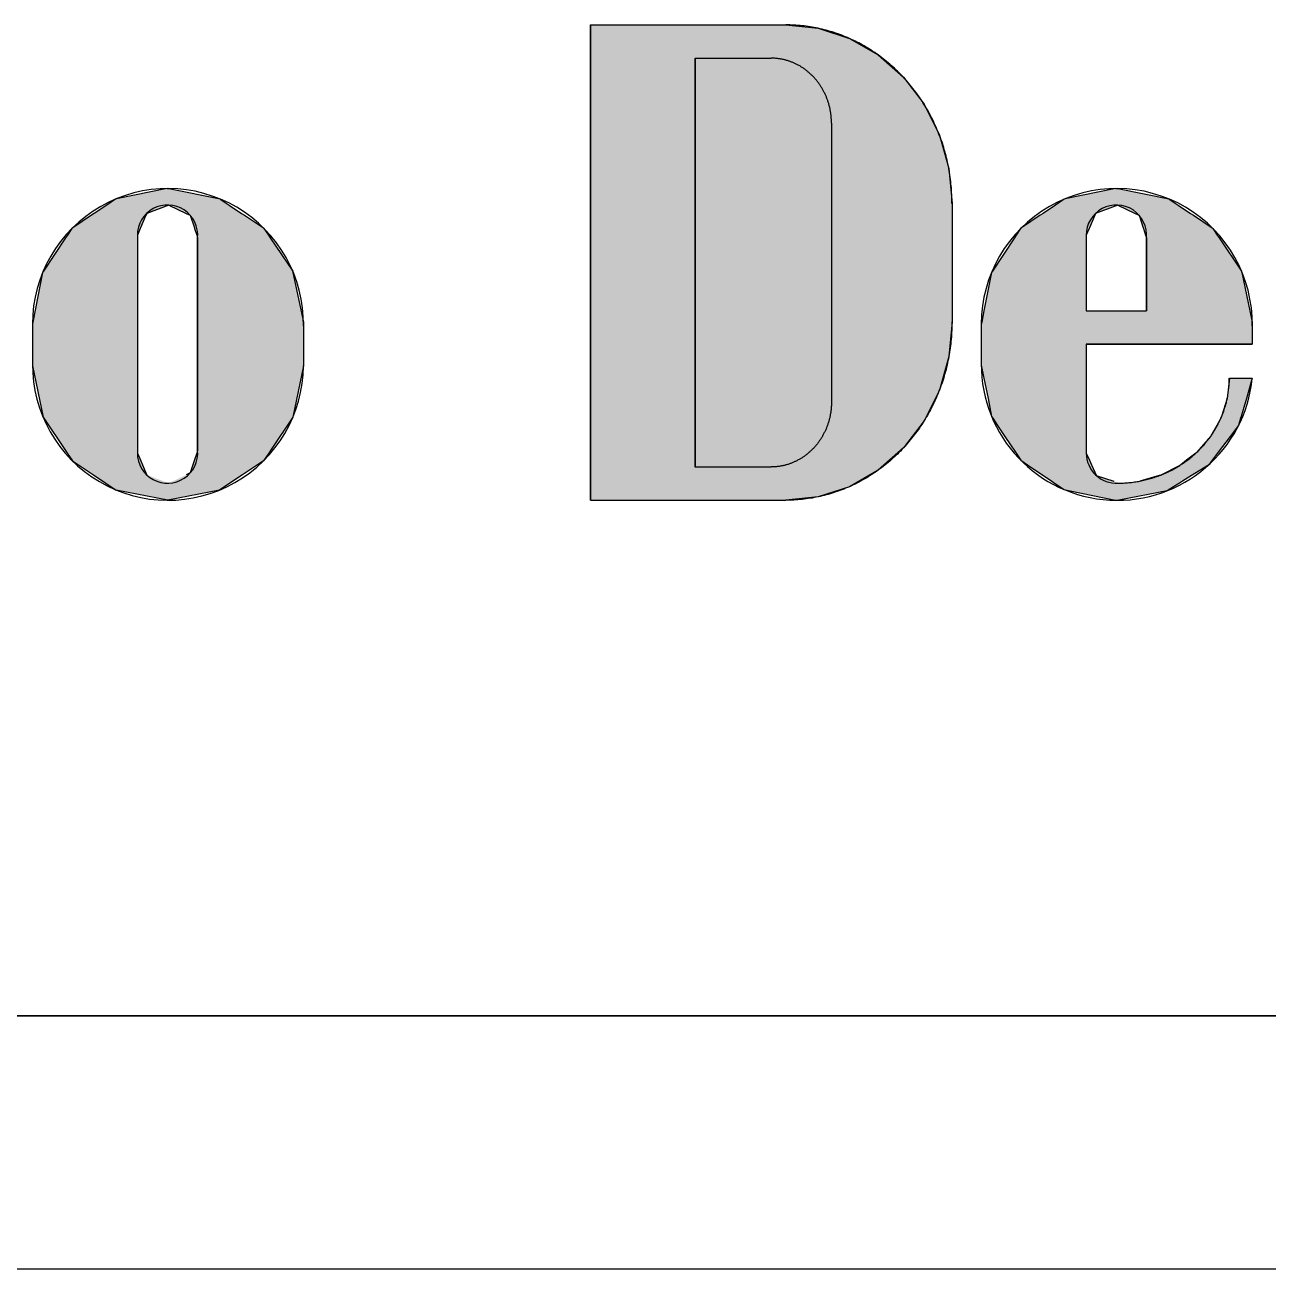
# Model space of a CAD drawing. Extents: x 1329 to 1605, y 497 to 704.
# Drawn here: x 1539.49 to 1546.85, y 496.74 to 504.11 of the extents above; entities that cross this region are included whole.
import ezdxf

# ---------------------------------------------------------------- set-up
doc = ezdxf.new("R2010")
doc.units = 0
doc.layers.add('LSC-DA1', color=7, linetype='CONTINUOUS')

# ---------------------------------------------------------------- blocks, each defined once
blk = doc.blocks.new('*U19')
at = {"layer": 'LSC-DA1', "linetype": 'CONTINUOUS'}
for p, q in [((105.3773, 6.3394), (105.372, 6.3383)), ((105.6774, 6.401), (105.3773, 6.3394)), ((105.6774, 6.401), (105.6884, 6.401)), ((105.6884, 6.401), (105.9912, 6.3394)), ((105.9912, 6.3394), (105.9929, 6.3383)), ((105.3201, 6.3034), (105.2469, 6.2539)), ((105.372, 6.3383), (105.3201, 6.3034)), ((105.6884, 6.3034), (105.557, 6.2539)), ((105.6884, 6.3034), (105.7913, 6.2539)), ((105.9929, 6.3383), (106.0453, 6.3034)), ((106.0453, 6.3034), (106.1194, 6.2539)), ((105.23, 6.2425), (105.1194, 6.168)), ((105.2469, 6.2539), (105.23, 6.2425)), ((105.5521, 6.2425), (105.5202, 6.168)), ((105.557, 6.2539), (105.5521, 6.2425)), ((105.7913, 6.2539), (105.815, 6.2425)), ((105.815, 6.2425), (105.8394, 6.168)), ((106.1194, 6.2539), (106.1365, 6.2425)), ((106.1365, 6.2425), (106.2483, 6.168)), ((105.0874, 6.1248), (105.077, 6.109)), ((105.1135, 6.164), (105.0874, 6.1248)), ((105.1194, 6.168), (105.1135, 6.164)), ((105.5185, 6.164), (105.5018, 6.1248)), ((105.5018, 6.1248), (105.5018, 6.109)), ((105.5202, 6.168), (105.5185, 6.164)), ((105.8394, 6.168), (105.8407, 6.164)), ((105.8407, 6.164), (105.8534, 6.1248)), ((105.8534, 6.1248), (105.8586, 6.109)), ((106.2483, 6.168), (106.251, 6.164)), ((106.251, 6.164), (106.2776, 6.1248)), ((106.2776, 6.1248), (106.2883, 6.109)), ((105.077, 6.109), (104.9461, 5.9121)), ((105.5018, 6.109), (105.5018, 5.9121)), ((105.8586, 6.109), (105.8586, 5.9121)), ((106.2883, 6.109), (106.4216, 5.9121)), ((104.9409, 5.9043), (104.8826, 5.6098)), ((104.9461, 5.9121), (104.9409, 5.9043)), ((105.5018, 5.9121), (105.5018, 5.9043)), ((105.5018, 5.9043), (105.5018, 5.6098)), ((105.8586, 5.9121), (105.8586, 5.9043)), ((105.8586, 5.9043), (105.8586, 5.6098)), ((106.4216, 5.9121), (106.4233, 5.9043)), ((106.4233, 5.9043), (106.4854, 5.6098)), ((104.8826, 5.6098), (104.8804, 5.5985)), ((105.5018, 5.6098), (105.5018, 5.5985)), ((105.8586, 5.6098), (105.8586, 5.5985)), ((106.4854, 5.6098), (106.4854, 5.5985)), ((104.8804, 5.5985), (104.8804, 5.3515)), ((105.5018, 5.5985), (105.5018, 5.3515)), ((105.8586, 5.5985), (105.8586, 5.3515)), ((106.4854, 5.5985), (106.4854, 5.3515)), ((104.8804, 5.3515), (104.8804, 5.3514)), ((104.8804, 5.3514), (104.943, 5.0461)), ((105.5018, 5.3515), (105.5018, 5.3514)), ((105.5018, 5.3514), (105.5018, 5.0461)), ((105.8586, 5.3515), (105.8586, 5.3514)), ((105.8586, 5.3514), (105.8586, 5.0461)), ((106.4854, 5.3514), (106.4227, 5.0461)), ((106.4854, 5.3515), (106.4854, 5.3514)), ((104.943, 5.0461), (104.9431, 5.046)), ((104.9431, 5.046), (105.0753, 4.8499)), ((105.5018, 5.0461), (105.5018, 5.046)), ((105.5018, 5.046), (105.5018, 4.8499)), ((105.8586, 5.0461), (105.8586, 5.046)), ((105.8586, 5.046), (105.8586, 4.8499)), ((106.4227, 5.046), (106.2905, 4.8499)), ((106.4227, 5.0461), (106.4227, 5.046)), ((105.0753, 4.8499), (105.086, 4.8342)), ((105.086, 4.8342), (105.1174, 4.7876)), ((105.5018, 4.8499), (105.5018, 4.8342)), ((105.5018, 4.8342), (105.5217, 4.7876)), ((105.8534, 4.8342), (105.8383, 4.7876)), ((105.8586, 4.8499), (105.8534, 4.8342)), ((106.2798, 4.8342), (106.2484, 4.7876)), ((106.2905, 4.8499), (106.2798, 4.8342)), ((105.1174, 4.7876), (105.1174, 4.7875)), ((105.1174, 4.7875), (105.2245, 4.7164)), ((105.5217, 4.7876), (105.5217, 4.7875)), ((105.5217, 4.7875), (105.5521, 4.7164)), ((105.8382, 4.7875), (105.815, 4.7164)), ((105.8383, 4.7876), (105.8382, 4.7875)), ((106.2483, 4.7875), (106.1413, 4.7164)), ((106.2484, 4.7876), (106.2483, 4.7875)), ((105.2245, 4.7164), (105.2416, 4.705)), ((105.2416, 4.705), (105.316, 4.6556)), ((105.316, 4.6556), (105.377, 4.6151)), ((105.5521, 4.7164), (105.557, 4.705)), ((105.815, 4.7164), (105.7913, 4.705)), ((106.0498, 4.6556), (105.9888, 4.6151)), ((106.1241, 4.705), (106.0498, 4.6556)), ((106.1413, 4.7164), (106.1241, 4.705)), ((105.377, 4.6151), (105.3771, 4.615)), ((105.6829, 4.5545), (105.3771, 4.615)), ((105.9885, 4.615), (105.6829, 4.5545)), ((105.9888, 4.6151), (105.9885, 4.615))]:
    blk.add_line(p, q, dxfattribs=at)
for points in [[(105.3773, 6.3394), (105.372, 6.3383), (105.9929, 6.3383)], [(105.6774, 6.401), (105.3773, 6.3394), (105.9912, 6.3394)], [(105.6774, 6.401), (105.6774, 6.401), (105.6884, 6.401)], [(105.3201, 6.3034), (105.2469, 6.2539), (105.557, 6.2539)], [(105.372, 6.3383), (105.3201, 6.3034), (106.0453, 6.3034)], [(105.6884, 6.3034), (105.7913, 6.2539), (106.1194, 6.2539)], [(105.23, 6.2425), (105.1194, 6.168), (105.5202, 6.168)], [(105.2469, 6.2539), (105.23, 6.2425), (105.5521, 6.2425)], [(105.7913, 6.2539), (105.815, 6.2425), (106.1365, 6.2425)], [(105.815, 6.2425), (105.8394, 6.168), (106.2483, 6.168)], [(105.0874, 6.1248), (105.077, 6.109), (105.5018, 6.109)], [(105.1135, 6.164), (105.0874, 6.1248), (105.5018, 6.1248)], [(105.1194, 6.168), (105.1135, 6.164), (105.5185, 6.164)], [(105.8394, 6.168), (105.8407, 6.164), (106.251, 6.164)], [(105.8407, 6.164), (105.8534, 6.1248), (106.2776, 6.1248)], [(105.8534, 6.1248), (105.8586, 6.109), (106.2883, 6.109)], [(105.077, 6.109), (104.9461, 5.9121), (105.5018, 5.9121)], [(105.8586, 6.109), (105.8586, 5.9121), (106.4216, 5.9121)], [(104.9409, 5.9043), (104.8826, 5.6098), (105.5018, 5.6098)], [(104.9461, 5.9121), (104.9409, 5.9043), (105.5018, 5.9043)], [(105.8586, 5.9121), (105.8586, 5.9043), (106.4233, 5.9043)], [(105.8586, 5.9043), (105.8586, 5.6098), (106.4854, 5.6098)], [(104.8826, 5.6098), (104.8804, 5.5985), (105.5018, 5.5985)], [(105.8586, 5.6098), (105.8586, 5.5985), (106.4854, 5.5985)], [(104.8804, 5.5985), (104.8804, 5.3515), (105.5018, 5.3515)], [(105.8586, 5.5985), (105.8586, 5.3515), (106.4854, 5.3515)], [(104.8804, 5.3515), (104.8804, 5.3514), (105.5018, 5.3514)], [(104.8804, 5.3514), (104.943, 5.0461), (105.5018, 5.0461)], [(105.8586, 5.3515), (105.8586, 5.3514), (106.4854, 5.3514)], [(105.8586, 5.3514), (105.8586, 5.0461), (106.4227, 5.0461)], [(104.943, 5.0461), (104.9431, 5.046), (105.5018, 5.046)], [(104.9431, 5.046), (105.0753, 4.8499), (105.5018, 4.8499)], [(105.8586, 5.0461), (105.8586, 5.046), (106.4227, 5.046)], [(105.8586, 5.046), (105.8586, 4.8499), (106.2905, 4.8499)], [(105.0753, 4.8499), (105.086, 4.8342), (105.5018, 4.8342)], [(105.086, 4.8342), (105.1174, 4.7876), (105.5217, 4.7876)], [(105.8534, 4.8342), (105.8383, 4.7876), (106.2484, 4.7876)], [(105.8586, 4.8499), (105.8534, 4.8342), (106.2798, 4.8342)], [(105.1174, 4.7876), (105.1174, 4.7875), (105.5217, 4.7875)], [(105.1174, 4.7875), (105.2245, 4.7164), (105.5521, 4.7164)], [(105.8382, 4.7875), (105.815, 4.7164), (106.1413, 4.7164)], [(105.8383, 4.7876), (105.8382, 4.7875), (106.2483, 4.7875)], [(105.2245, 4.7164), (105.2416, 4.705), (105.557, 4.705)], [(105.2416, 4.705), (105.316, 4.6556), (105.6884, 4.6556)], [(105.316, 4.6556), (105.377, 4.6151), (105.9888, 4.6151)], [(105.7913, 4.705), (105.6884, 4.6556), (106.0498, 4.6556)], [(105.815, 4.7164), (105.7913, 4.705), (106.1241, 4.705)], [(105.377, 4.6151), (105.3771, 4.615), (105.9885, 4.615)]]:
    blk.add_solid(points, dxfattribs=at)
at = {"layer": 'LSC-DA1', "linetype": 'CONTINUOUS', "extrusion": (0, 0, -1)}
for points in [[(-105.3773, 6.3394), (-105.9912, 6.3394), (-105.9929, 6.3383)], [(-105.6774, 6.401), (-105.6884, 6.401), (-105.9912, 6.3394)], [(-105.3201, 6.3034), (-105.6884, 6.3034), (-105.557, 6.2539)], [(-105.372, 6.3383), (-105.9929, 6.3383), (-106.0453, 6.3034)], [(-105.6884, 6.3034), (-106.0453, 6.3034), (-106.1194, 6.2539)], [(-105.23, 6.2425), (-105.5521, 6.2425), (-105.5202, 6.168)], [(-105.2469, 6.2539), (-105.557, 6.2539), (-105.5521, 6.2425)], [(-105.7913, 6.2539), (-106.1194, 6.2539), (-106.1365, 6.2425)], [(-105.815, 6.2425), (-106.1365, 6.2425), (-106.2483, 6.168)], [(-105.0874, 6.1248), (-105.5018, 6.1248), (-105.5018, 6.109)], [(-105.1135, 6.164), (-105.5185, 6.164), (-105.5018, 6.1248)], [(-105.1194, 6.168), (-105.5202, 6.168), (-105.5185, 6.164)], [(-105.8394, 6.168), (-106.2483, 6.168), (-106.251, 6.164)], [(-105.8407, 6.164), (-106.251, 6.164), (-106.2776, 6.1248)], [(-105.8534, 6.1248), (-106.2776, 6.1248), (-106.2883, 6.109)], [(-105.077, 6.109), (-105.5018, 6.109), (-105.5018, 5.9121)], [(-105.8586, 6.109), (-106.2883, 6.109), (-106.4216, 5.9121)], [(-104.9409, 5.9043), (-105.5018, 5.9043), (-105.5018, 5.6098)], [(-104.9461, 5.9121), (-105.5018, 5.9121), (-105.5018, 5.9043)], [(-105.8586, 5.9121), (-106.4216, 5.9121), (-106.4233, 5.9043)], [(-105.8586, 5.9043), (-106.4233, 5.9043), (-106.4854, 5.6098)], [(-104.8826, 5.6098), (-105.5018, 5.6098), (-105.5018, 5.5985)], [(-105.8586, 5.6098), (-106.4854, 5.6098), (-106.4854, 5.5985)], [(-104.8804, 5.5985), (-105.5018, 5.5985), (-105.5018, 5.3515)], [(-105.8586, 5.5985), (-106.4854, 5.5985), (-106.4854, 5.3515)], [(-104.8804, 5.3515), (-105.5018, 5.3515), (-105.5018, 5.3514)], [(-104.8804, 5.3514), (-105.5018, 5.3514), (-105.5018, 5.0461)], [(-105.8586, 5.3515), (-106.4854, 5.3515), (-106.4854, 5.3514)], [(-105.8586, 5.3514), (-106.4854, 5.3514), (-106.4227, 5.0461)], [(-104.943, 5.0461), (-105.5018, 5.0461), (-105.5018, 5.046)], [(-104.9431, 5.046), (-105.5018, 5.046), (-105.5018, 4.8499)], [(-105.8586, 5.0461), (-106.4227, 5.0461), (-106.4227, 5.046)], [(-105.8586, 5.046), (-106.4227, 5.046), (-106.2905, 4.8499)], [(-105.0753, 4.8499), (-105.5018, 4.8499), (-105.5018, 4.8342)], [(-105.086, 4.8342), (-105.5018, 4.8342), (-105.5217, 4.7876)], [(-105.8534, 4.8342), (-106.2798, 4.8342), (-106.2484, 4.7876)], [(-105.8586, 4.8499), (-106.2905, 4.8499), (-106.2798, 4.8342)], [(-105.1174, 4.7876), (-105.5217, 4.7876), (-105.5217, 4.7875)], [(-105.1174, 4.7875), (-105.5217, 4.7875), (-105.5521, 4.7164)], [(-105.8382, 4.7875), (-106.2483, 4.7875), (-106.1413, 4.7164)], [(-105.8383, 4.7876), (-106.2484, 4.7876), (-106.2483, 4.7875)], [(-105.2245, 4.7164), (-105.5521, 4.7164), (-105.557, 4.705)], [(-105.2416, 4.705), (-105.557, 4.705), (-105.6884, 4.6556)], [(-105.316, 4.6556), (-106.0498, 4.6556), (-105.9888, 4.6151)], [(-105.7913, 4.705), (-106.1241, 4.705), (-106.0498, 4.6556)], [(-105.815, 4.7164), (-106.1413, 4.7164), (-106.1241, 4.705)], [(-105.377, 4.6151), (-105.9888, 4.6151), (-105.9885, 4.615)], [(-105.3771, 4.615), (-105.9885, 4.615), (-105.6829, 4.5545)]]:
    blk.add_solid(points, dxfattribs=at)
blk = doc.blocks.new('*U23')
at = {"layer": 'LSC-DA1', "linetype": 'CONTINUOUS'}
for p, q in [((108.1849, 7.3705), (109.342, 7.3705)), ((108.1849, 7.3705), (108.1849, 7.3502)), ((109.342, 7.3705), (109.534, 7.3502)), ((108.1849, 7.3502), (108.1849, 7.29)), ((109.534, 7.3502), (109.7186, 7.29)), ((108.1849, 7.29), (108.1849, 7.1922)), ((109.7186, 7.29), (109.8888, 7.1922)), ((108.1849, 7.1922), (108.1849, 7.0607)), ((109.8888, 7.1922), (110.038, 7.0607)), ((108.1849, 7.0607), (108.1849, 6.9004)), ((110.038, 7.0607), (110.1604, 6.9004)), ((108.1849, 6.9004), (108.1849, 6.7175)), ((110.1604, 6.9004), (110.2513, 6.7175)), ((108.1849, 6.7175), (108.1849, 6.5191)), ((110.2513, 6.7175), (110.3073, 6.5191)), ((108.1849, 6.5191), (108.1849, 6.3127)), ((110.3073, 6.5191), (110.3262, 6.3127)), ((108.1849, 6.3127), (108.1849, 5.6123)), ((110.3262, 6.3127), (110.3262, 5.6123)), ((108.1849, 5.6123), (108.1849, 5.4059)), ((110.3262, 5.6123), (110.3073, 5.4059)), ((108.1849, 5.4059), (108.1849, 5.2075)), ((110.3073, 5.4059), (110.2513, 5.2075)), ((108.1849, 5.2075), (108.1849, 5.0246)), ((110.2513, 5.2075), (110.1604, 5.0246)), ((108.1849, 5.0246), (108.1849, 4.8643)), ((110.1604, 5.0246), (110.038, 4.8643)), ((108.1849, 4.8643), (108.1849, 4.7328)), ((110.038, 4.8643), (109.8888, 4.7328)), ((108.1849, 4.7328), (108.1849, 4.635)), ((109.8888, 4.7328), (109.7186, 4.635)), ((108.1849, 4.635), (108.1849, 4.5748)), ((108.1849, 4.5748), (108.1849, 4.5545)), ((109.534, 4.5748), (109.342, 4.5545)), ((109.7186, 4.635), (109.534, 4.5748)), ((108.1849, 4.5545), (109.342, 4.5545))]:
    blk.add_line(p, q, dxfattribs=at)
for points in [[(108.1849, 7.3705), (108.1849, 7.3705), (109.342, 7.3705)], [(108.1849, 7.3705), (108.1849, 7.3502), (109.534, 7.3502)], [(108.1849, 7.3502), (108.1849, 7.29), (109.7186, 7.29)], [(108.1849, 7.29), (108.1849, 7.1922), (109.8888, 7.1922)], [(108.1849, 7.1922), (108.1849, 7.0607), (110.038, 7.0607)], [(108.1849, 7.0607), (108.1849, 6.9004), (110.1604, 6.9004)], [(108.1849, 6.9004), (108.1849, 6.7175), (110.2513, 6.7175)], [(108.1849, 6.7175), (108.1849, 6.5191), (110.3073, 6.5191)], [(108.1849, 6.5191), (108.1849, 6.3127), (110.3262, 6.3127)], [(108.1849, 6.3127), (108.1849, 5.6123), (110.3262, 5.6123)], [(108.1849, 5.6123), (108.1849, 5.4059), (110.3073, 5.4059)], [(108.1849, 5.4059), (108.1849, 5.2075), (110.2513, 5.2075)], [(108.1849, 5.2075), (108.1849, 5.0246), (110.1604, 5.0246)], [(108.1849, 5.0246), (108.1849, 4.8643), (110.038, 4.8643)], [(108.1849, 4.8643), (108.1849, 4.7328), (109.8888, 4.7328)], [(108.1849, 4.7328), (108.1849, 4.635), (109.7186, 4.635)], [(108.1849, 4.635), (108.1849, 4.5748), (109.534, 4.5748)], [(108.1849, 4.5748), (108.1849, 4.5545), (109.342, 4.5545)], [(108.1849, 4.5545), (108.1849, 4.5545), (109.342, 4.5545)]]:
    blk.add_solid(points, dxfattribs=at)
at = {"layer": 'LSC-DA1', "linetype": 'CONTINUOUS', "extrusion": (0, 0, -1)}
for points in [[(-108.1849, 7.3705), (-109.342, 7.3705), (-109.534, 7.3502)], [(-108.1849, 7.3502), (-109.534, 7.3502), (-109.7186, 7.29)], [(-108.1849, 7.29), (-109.7186, 7.29), (-109.8888, 7.1922)], [(-108.1849, 7.1922), (-109.8888, 7.1922), (-110.038, 7.0607)], [(-108.1849, 7.0607), (-110.038, 7.0607), (-110.1604, 6.9004)], [(-108.1849, 6.9004), (-110.1604, 6.9004), (-110.2513, 6.7175)], [(-108.1849, 6.7175), (-110.2513, 6.7175), (-110.3073, 6.5191)], [(-108.1849, 6.5191), (-110.3073, 6.5191), (-110.3262, 6.3127)], [(-108.1849, 6.3127), (-110.3262, 6.3127), (-110.3262, 5.6123)], [(-108.1849, 5.6123), (-110.3262, 5.6123), (-110.3073, 5.4059)], [(-108.1849, 5.4059), (-110.3073, 5.4059), (-110.2513, 5.2075)], [(-108.1849, 5.2075), (-110.2513, 5.2075), (-110.1604, 5.0246)], [(-108.1849, 5.0246), (-110.1604, 5.0246), (-110.038, 4.8643)], [(-108.1849, 4.8643), (-110.038, 4.8643), (-109.8888, 4.7328)], [(-108.1849, 4.7328), (-109.8888, 4.7328), (-109.7186, 4.635)], [(-108.1849, 4.635), (-109.7186, 4.635), (-109.534, 4.5748)], [(-108.1849, 4.5748), (-109.534, 4.5748), (-109.342, 4.5545)]]:
    blk.add_solid(points, dxfattribs=at)
blk = doc.blocks.new('*U30')
at = {"layer": 'LSC-DA1', "linetype": 'CONTINUOUS'}
for p, q in [((110.9965, 6.3394), (110.9911, 6.3383)), ((111.2966, 6.401), (110.9965, 6.3394)), ((111.2966, 6.401), (111.3076, 6.401)), ((111.3076, 6.401), (111.6104, 6.3394)), ((111.6104, 6.3394), (111.6121, 6.3383)), ((110.9393, 6.3034), (110.866, 6.2539)), ((110.9911, 6.3383), (110.9393, 6.3034)), ((111.3076, 6.3034), (111.1761, 6.2539)), ((111.3076, 6.3034), (111.4105, 6.2539)), ((111.6121, 6.3383), (111.6645, 6.3034)), ((111.6645, 6.3034), (111.7386, 6.2539)), ((110.8491, 6.2425), (110.7386, 6.168)), ((110.866, 6.2539), (110.8491, 6.2425)), ((111.1713, 6.2425), (111.1394, 6.168)), ((111.1761, 6.2539), (111.1713, 6.2425)), ((111.4105, 6.2539), (111.4342, 6.2425)), ((111.4342, 6.2425), (111.4585, 6.168)), ((111.7386, 6.2539), (111.7557, 6.2425)), ((111.7557, 6.2425), (111.8675, 6.168)), ((110.7066, 6.1248), (110.6961, 6.109)), ((110.7326, 6.164), (110.7066, 6.1248)), ((110.7386, 6.168), (110.7326, 6.164)), ((111.1377, 6.164), (111.121, 6.1248)), ((111.121, 6.1248), (111.121, 6.109)), ((111.1394, 6.168), (111.1377, 6.164)), ((111.4585, 6.168), (111.4598, 6.164)), ((111.4598, 6.164), (111.4726, 6.1248)), ((111.4726, 6.1248), (111.4778, 6.109)), ((111.8675, 6.168), (111.8702, 6.164)), ((111.8702, 6.164), (111.8968, 6.1248)), ((111.8968, 6.1248), (111.9074, 6.109)), ((110.6961, 6.109), (110.5653, 5.9121)), ((111.121, 6.109), (111.121, 5.9121)), ((111.4778, 6.109), (111.4778, 5.9121)), ((111.9074, 6.109), (112.0408, 5.9121)), ((110.5601, 5.9043), (110.515, 5.6767)), ((110.5653, 5.9121), (110.5601, 5.9043)), ((111.121, 5.9121), (111.121, 5.9043)), ((111.121, 5.9043), (111.121, 5.6767)), ((111.4778, 5.9121), (111.4778, 5.9043)), ((111.4778, 5.9043), (111.4778, 5.6767)), ((112.0408, 5.9121), (112.0424, 5.9043)), ((112.0424, 5.9043), (112.0904, 5.6767)), ((110.515, 5.6767), (110.5018, 5.6098)), ((111.121, 5.6767), (111.4778, 5.6767)), ((112.0904, 5.6767), (112.1045, 5.6098)), ((110.5018, 5.6098), (110.4995, 5.5985)), ((112.1045, 5.6098), (112.1045, 5.5985)), ((110.4995, 5.5985), (110.4995, 5.4796)), ((112.1045, 5.5985), (112.1046, 5.4796)), ((110.4995, 5.4796), (110.4995, 5.4795)), ((110.4995, 5.4795), (110.4995, 5.3554)), ((112.1046, 5.4796), (111.121, 5.4795)), ((111.121, 5.4795), (111.121, 5.3554)), ((110.4995, 5.3554), (110.5151, 5.278)), ((111.121, 5.3554), (111.121, 5.278)), ((110.5151, 5.278), (110.5396, 5.1568)), ((111.121, 5.278), (111.121, 5.1568)), ((111.9685, 5.278), (111.9558, 5.1568)), ((111.9685, 5.278), (112.1046, 5.278)), ((112.1046, 5.278), (112.0693, 5.1568)), ((110.5396, 5.1568), (110.5609, 5.0508)), ((111.121, 5.1568), (111.121, 5.0508)), ((111.9558, 5.1568), (111.9217, 5.0508)), ((112.0693, 5.1568), (112.0385, 5.0508)), ((110.5609, 5.0508), (110.5679, 5.0403)), ((110.5679, 5.0403), (110.5961, 4.9979)), ((111.121, 5.0508), (111.121, 5.0403)), ((111.121, 5.0403), (111.121, 4.9979)), ((111.9184, 5.0403), (111.8944, 4.9979)), ((111.9217, 5.0508), (111.9184, 5.0403)), ((112.0354, 5.0403), (112.0231, 4.9979)), ((112.0385, 5.0508), (112.0354, 5.0403)), ((110.5961, 4.9979), (110.6395, 4.9328)), ((111.121, 4.9979), (111.121, 4.9328)), ((111.8944, 4.9979), (111.8575, 4.9328)), ((112.0231, 4.9979), (111.9738, 4.9328)), ((110.6395, 4.9328), (110.7022, 4.8386)), ((111.121, 4.9328), (111.121, 4.8386)), ((111.8575, 4.9328), (111.7756, 4.8386)), ((111.9738, 4.9328), (111.9025, 4.8386)), ((110.7022, 4.8386), (110.7052, 4.8342)), ((110.7052, 4.8342), (110.7332, 4.7921)), ((110.7332, 4.7921), (110.7729, 4.7653)), ((111.121, 4.8386), (111.121, 4.8342)), ((111.121, 4.8342), (111.1398, 4.7921)), ((111.1398, 4.7921), (111.1518, 4.7653)), ((111.7156, 4.7921), (111.681, 4.7653)), ((111.7699, 4.8342), (111.7156, 4.7921)), ((111.7756, 4.8386), (111.7699, 4.8342)), ((111.8673, 4.7921), (111.847, 4.7653)), ((111.8992, 4.8342), (111.8673, 4.7921)), ((111.9025, 4.8386), (111.8992, 4.8342)), ((110.7729, 4.7653), (110.7789, 4.7612)), ((110.7789, 4.7612), (110.8641, 4.7036)), ((111.1518, 4.7653), (111.1537, 4.7612)), ((111.1537, 4.7612), (111.1795, 4.7036)), ((111.6758, 4.7612), (111.5618, 4.7036)), ((111.681, 4.7653), (111.6758, 4.7612)), ((111.8405, 4.7612), (111.7483, 4.7036)), ((111.847, 4.7653), (111.8405, 4.7612)), ((110.8641, 4.7036), (110.8683, 4.7007)), ((110.8683, 4.7007), (110.9168, 4.668)), ((110.9168, 4.668), (110.9336, 4.6566)), ((110.9336, 4.6566), (110.9906, 4.618)), ((111.1795, 4.7036), (111.1808, 4.7007)), ((111.1808, 4.7007), (111.2843, 4.668)), ((111.552, 4.7007), (111.4382, 4.668)), ((111.5618, 4.7036), (111.552, 4.7007)), ((111.6731, 4.6566), (111.6114, 4.618)), ((111.6913, 4.668), (111.6731, 4.6566)), ((111.7438, 4.7007), (111.6913, 4.668)), ((111.7483, 4.7036), (111.7438, 4.7007)), ((110.9906, 4.618), (111.0258, 4.6107)), ((111.0258, 4.6107), (111.2948, 4.5545)), ((111.5996, 4.6107), (111.3134, 4.5545)), ((111.6114, 4.618), (111.5996, 4.6107)), ((111.2948, 4.5545), (111.3134, 4.5545))]:
    blk.add_line(p, q, dxfattribs=at)
for points in [[(110.9965, 6.3394), (110.9911, 6.3383), (111.6121, 6.3383)], [(111.2966, 6.401), (110.9965, 6.3394), (111.6104, 6.3394)], [(111.2966, 6.401), (111.2966, 6.401), (111.3076, 6.401)], [(110.9393, 6.3034), (110.866, 6.2539), (111.1761, 6.2539)], [(110.9911, 6.3383), (110.9393, 6.3034), (111.6645, 6.3034)], [(111.3076, 6.3034), (111.4105, 6.2539), (111.7386, 6.2539)], [(110.8491, 6.2425), (110.7386, 6.168), (111.1394, 6.168)], [(110.866, 6.2539), (110.8491, 6.2425), (111.1713, 6.2425)], [(111.4105, 6.2539), (111.4342, 6.2425), (111.7557, 6.2425)], [(111.4342, 6.2425), (111.4585, 6.168), (111.8675, 6.168)], [(110.7066, 6.1248), (110.6961, 6.109), (111.121, 6.109)], [(110.7326, 6.164), (110.7066, 6.1248), (111.121, 6.1248)], [(110.7386, 6.168), (110.7326, 6.164), (111.1377, 6.164)], [(111.4585, 6.168), (111.4598, 6.164), (111.8702, 6.164)], [(111.4598, 6.164), (111.4726, 6.1248), (111.8968, 6.1248)], [(111.4726, 6.1248), (111.4778, 6.109), (111.9074, 6.109)], [(110.6961, 6.109), (110.5653, 5.9121), (111.121, 5.9121)], [(111.4778, 6.109), (111.4778, 5.9121), (112.0408, 5.9121)], [(110.5601, 5.9043), (110.515, 5.6767), (111.121, 5.6767)], [(110.5653, 5.9121), (110.5601, 5.9043), (111.121, 5.9043)], [(111.4778, 5.9121), (111.4778, 5.9043), (112.0424, 5.9043)], [(111.4778, 5.9043), (111.4778, 5.6767), (112.0904, 5.6767)], [(110.515, 5.6767), (110.5018, 5.6098), (112.1045, 5.6098)], [(111.121, 5.6767), (111.121, 5.6767), (111.4778, 5.6767)], [(110.5018, 5.6098), (110.4995, 5.5985), (112.1045, 5.5985)], [(110.4995, 5.5985), (110.4995, 5.4796), (112.1046, 5.4796)], [(110.4995, 5.4796), (110.4995, 5.4795), (111.121, 5.4795)], [(110.4995, 5.4795), (110.4995, 5.3554), (111.121, 5.3554)], [(110.4995, 5.3554), (110.5151, 5.278), (111.121, 5.278)], [(110.5151, 5.278), (110.5396, 5.1568), (111.121, 5.1568)], [(111.9685, 5.278), (111.9558, 5.1568), (112.0693, 5.1568)], [(111.9685, 5.278), (111.9685, 5.278), (112.1046, 5.278)], [(110.5396, 5.1568), (110.5609, 5.0508), (111.121, 5.0508)], [(111.9558, 5.1568), (111.9217, 5.0508), (112.0385, 5.0508)], [(110.5609, 5.0508), (110.5679, 5.0403), (111.121, 5.0403)], [(110.5679, 5.0403), (110.5961, 4.9979), (111.121, 4.9979)], [(111.9184, 5.0403), (111.8944, 4.9979), (112.0231, 4.9979)], [(111.9217, 5.0508), (111.9184, 5.0403), (112.0354, 5.0403)], [(110.5961, 4.9979), (110.6395, 4.9328), (111.121, 4.9328)], [(111.8944, 4.9979), (111.8575, 4.9328), (111.9738, 4.9328)], [(110.6395, 4.9328), (110.7022, 4.8386), (111.121, 4.8386)], [(111.8575, 4.9328), (111.7756, 4.8386), (111.9025, 4.8386)], [(110.7022, 4.8386), (110.7052, 4.8342), (111.121, 4.8342)], [(110.7052, 4.8342), (110.7332, 4.7921), (111.1398, 4.7921)], [(110.7332, 4.7921), (110.7729, 4.7653), (111.1518, 4.7653)], [(111.7156, 4.7921), (111.681, 4.7653), (111.847, 4.7653)], [(111.7699, 4.8342), (111.7156, 4.7921), (111.8673, 4.7921)], [(111.7756, 4.8386), (111.7699, 4.8342), (111.8992, 4.8342)], [(110.7729, 4.7653), (110.7789, 4.7612), (111.1537, 4.7612)], [(110.7789, 4.7612), (110.8641, 4.7036), (111.1795, 4.7036)], [(111.6758, 4.7612), (111.5618, 4.7036), (111.7483, 4.7036)], [(111.681, 4.7653), (111.6758, 4.7612), (111.8405, 4.7612)], [(110.8641, 4.7036), (110.8683, 4.7007), (111.1808, 4.7007)], [(110.8683, 4.7007), (110.9168, 4.668), (111.2843, 4.668)], [(110.9168, 4.668), (110.9336, 4.6566), (111.3201, 4.6566)], [(110.9336, 4.6566), (110.9906, 4.618), (111.6114, 4.618)], [(111.4382, 4.668), (111.3201, 4.6566), (111.6731, 4.6566)], [(111.552, 4.7007), (111.4382, 4.668), (111.6913, 4.668)], [(111.5618, 4.7036), (111.552, 4.7007), (111.7438, 4.7007)], [(110.9906, 4.618), (111.0258, 4.6107), (111.5996, 4.6107)], [(111.0258, 4.6107), (111.2948, 4.5545), (111.3134, 4.5545)], [(111.2948, 4.5545), (111.2948, 4.5545), (111.3134, 4.5545)]]:
    blk.add_solid(points, dxfattribs=at)
at = {"layer": 'LSC-DA1', "linetype": 'CONTINUOUS', "extrusion": (0, 0, -1)}
for points in [[(-110.9965, 6.3394), (-111.6104, 6.3394), (-111.6121, 6.3383)], [(-111.2966, 6.401), (-111.3076, 6.401), (-111.6104, 6.3394)], [(-110.9393, 6.3034), (-111.3076, 6.3034), (-111.1761, 6.2539)], [(-110.9911, 6.3383), (-111.6121, 6.3383), (-111.6645, 6.3034)], [(-111.3076, 6.3034), (-111.6645, 6.3034), (-111.7386, 6.2539)], [(-110.8491, 6.2425), (-111.1713, 6.2425), (-111.1394, 6.168)], [(-110.866, 6.2539), (-111.1761, 6.2539), (-111.1713, 6.2425)], [(-111.4105, 6.2539), (-111.7386, 6.2539), (-111.7557, 6.2425)], [(-111.4342, 6.2425), (-111.7557, 6.2425), (-111.8675, 6.168)], [(-110.7066, 6.1248), (-111.121, 6.1248), (-111.121, 6.109)], [(-110.7326, 6.164), (-111.1377, 6.164), (-111.121, 6.1248)], [(-110.7386, 6.168), (-111.1394, 6.168), (-111.1377, 6.164)], [(-111.4585, 6.168), (-111.8675, 6.168), (-111.8702, 6.164)], [(-111.4598, 6.164), (-111.8702, 6.164), (-111.8968, 6.1248)], [(-111.4726, 6.1248), (-111.8968, 6.1248), (-111.9074, 6.109)], [(-110.6961, 6.109), (-111.121, 6.109), (-111.121, 5.9121)], [(-111.4778, 6.109), (-111.9074, 6.109), (-112.0408, 5.9121)], [(-110.5601, 5.9043), (-111.121, 5.9043), (-111.121, 5.6767)], [(-110.5653, 5.9121), (-111.121, 5.9121), (-111.121, 5.9043)], [(-111.4778, 5.9121), (-112.0408, 5.9121), (-112.0424, 5.9043)], [(-111.4778, 5.9043), (-112.0424, 5.9043), (-112.0904, 5.6767)], [(-110.515, 5.6767), (-112.0904, 5.6767), (-112.1045, 5.6098)], [(-110.5018, 5.6098), (-112.1045, 5.6098), (-112.1045, 5.5985)], [(-110.4995, 5.5985), (-112.1045, 5.5985), (-112.1046, 5.4796)], [(-110.4995, 5.4796), (-112.1046, 5.4796), (-111.121, 5.4795)], [(-110.4995, 5.4795), (-111.121, 5.4795), (-111.121, 5.3554)], [(-110.4995, 5.3554), (-111.121, 5.3554), (-111.121, 5.278)], [(-110.5151, 5.278), (-111.121, 5.278), (-111.121, 5.1568)], [(-111.9685, 5.278), (-112.1046, 5.278), (-112.0693, 5.1568)], [(-110.5396, 5.1568), (-111.121, 5.1568), (-111.121, 5.0508)], [(-111.9558, 5.1568), (-112.0693, 5.1568), (-112.0385, 5.0508)], [(-110.5609, 5.0508), (-111.121, 5.0508), (-111.121, 5.0403)], [(-110.5679, 5.0403), (-111.121, 5.0403), (-111.121, 4.9979)], [(-111.9184, 5.0403), (-112.0354, 5.0403), (-112.0231, 4.9979)], [(-111.9217, 5.0508), (-112.0385, 5.0508), (-112.0354, 5.0403)], [(-110.5961, 4.9979), (-111.121, 4.9979), (-111.121, 4.9328)], [(-111.8944, 4.9979), (-112.0231, 4.9979), (-111.9738, 4.9328)], [(-110.6395, 4.9328), (-111.121, 4.9328), (-111.121, 4.8386)], [(-111.8575, 4.9328), (-111.9738, 4.9328), (-111.9025, 4.8386)], [(-110.7022, 4.8386), (-111.121, 4.8386), (-111.121, 4.8342)], [(-110.7052, 4.8342), (-111.121, 4.8342), (-111.1398, 4.7921)], [(-110.7332, 4.7921), (-111.1398, 4.7921), (-111.1518, 4.7653)], [(-111.7156, 4.7921), (-111.8673, 4.7921), (-111.847, 4.7653)], [(-111.7699, 4.8342), (-111.8992, 4.8342), (-111.8673, 4.7921)], [(-111.7756, 4.8386), (-111.9025, 4.8386), (-111.8992, 4.8342)], [(-110.7729, 4.7653), (-111.1518, 4.7653), (-111.1537, 4.7612)], [(-110.7789, 4.7612), (-111.1537, 4.7612), (-111.1795, 4.7036)], [(-111.6758, 4.7612), (-111.8405, 4.7612), (-111.7483, 4.7036)], [(-111.681, 4.7653), (-111.847, 4.7653), (-111.8405, 4.7612)], [(-110.8641, 4.7036), (-111.1795, 4.7036), (-111.1808, 4.7007)], [(-110.8683, 4.7007), (-111.1808, 4.7007), (-111.2843, 4.668)], [(-110.9168, 4.668), (-111.2843, 4.668), (-111.3201, 4.6566)], [(-110.9336, 4.6566), (-111.6731, 4.6566), (-111.6114, 4.618)], [(-111.4382, 4.668), (-111.6913, 4.668), (-111.6731, 4.6566)], [(-111.552, 4.7007), (-111.7438, 4.7007), (-111.6913, 4.668)], [(-111.5618, 4.7036), (-111.7483, 4.7036), (-111.7438, 4.7007)], [(-110.9906, 4.618), (-111.6114, 4.618), (-111.5996, 4.6107)], [(-111.0258, 4.6107), (-111.5996, 4.6107), (-111.3134, 4.5545)]]:
    blk.add_solid(points, dxfattribs=at)
blk = doc.blocks.new('A$C54134F2F')
at = {"layer": 'LSC-DA1'}
for p, q in [((108.1849, 7.3705), (109.342, 7.3705)), ((108.1849, 4.5545), (108.1849, 7.3705)), ((108.1849, 4.5545), (108.1849, 7.3705)), ((108.1849, 7.3705), (109.342, 7.3705)), ((108.806, 7.1733), (108.806, 4.7501)), ((108.806, 4.7501), (108.806, 7.1733)), ((108.806, 7.1733), (109.2553, 7.1733)), ((109.6123, 6.7882), (109.6123, 5.1368)), ((105.6774, 6.401), (105.6884, 6.401)), ((111.2966, 6.401), (111.3076, 6.401)), ((110.3262, 6.3127), (110.3262, 5.6123)), ((111.121, 5.6767), (111.4778, 5.6767)), ((104.8804, 5.5985), (104.8804, 5.3627)), ((106.4854, 5.5874), (106.4854, 5.3515)), ((110.4995, 5.5985), (110.4995, 5.3627)), ((112.1045, 5.5874), (112.1046, 5.4796)), ((111.121, 5.4795), (112.1046, 5.4796)), ((111.9685, 5.278), (112.1046, 5.278)), ((108.806, 4.7517), (109.2553, 4.7517)), ((105.6884, 4.5545), (105.6906, 4.5545)), ((108.1849, 4.5545), (109.342, 4.5545)), ((108.1849, 4.5545), (109.3412, 4.5545)), ((111.2948, 4.5545), (111.3134, 4.5545)), ((111.3076, 4.5545), (111.3076, 4.5545)), ((150, 1.5), (0, 1.5)), ((24, 1.5), (138, 1.5)), ((150, 0), (0, 0))]:
    blk.add_line(p, q, dxfattribs=at)
for points in [[(105.5018, 6.1248), (105.5018, 4.8342)], [(105.8586, 4.8184), (105.8586, 6.1406)], [(111.121, 6.1248), (111.121, 5.6767)], [(111.4778, 5.6767), (111.4778, 6.1406)], [(111.121, 5.4795), (111.121, 4.8342)]]:
    blk.add_lwpolyline(points, dxfattribs=at)
for points in [[(110.326, 6.3128, 0), (110.326, 6.3257, 0), (110.326, 6.3387, 0), (110.326, 6.3517, 0), (110.325, 6.3647, 0), (110.324, 6.3776, 0), (110.324, 6.3906, 0), (110.323, 6.4035, 0), (110.322, 6.4164, 0), (110.32, 6.4293, 0), (110.319, 6.4422, 0), (110.317, 6.4551, 0), (110.316, 6.468, 0), (110.314, 6.4808, 0), (110.312, 6.4936, 0), (110.31, 6.5064, 0), (110.307, 6.5191, 0), (110.305, 6.5318, 0), (110.302, 6.5445, 0), (110.3, 6.5572, 0), (110.297, 6.5698, 0), (110.294, 6.5823, 0), (110.291, 6.5949, 0), (110.287, 6.6074, 0), (110.284, 6.6198, 0), (110.28, 6.6322, 0), (110.277, 6.6445, 0), (110.273, 6.6568, 0), (110.269, 6.6691, 0), (110.265, 6.6813, 0), (110.26, 6.6934, 0), (110.256, 6.7055, 0), (110.251, 6.7175, 0), (110.247, 6.7295, 0), (110.242, 6.7414, 0), (110.237, 6.7532, 0), (110.232, 6.765, 0), (110.227, 6.7767, 0), (110.221, 6.7883, 0), (110.216, 6.7999, 0), (110.21, 6.8114, 0), (110.204, 6.8228, 0), (110.198, 6.8341, 0), (110.192, 6.8454, 0), (110.186, 6.8565, 0), (110.18, 6.8676, 0), (110.174, 6.8786, 0), (110.167, 6.8896, 0), (110.16, 6.9004, 0), (110.154, 6.9112, 0), (110.147, 6.9218, 0), (110.14, 6.9324, 0), (110.133, 6.9428, 0), (110.125, 6.9532, 0), (110.118, 6.9635, 0), (110.11, 6.9737, 0), (110.103, 6.9838, 0), (110.095, 6.9938, 0), (110.087, 7.0036, 0), (110.079, 7.0134, 0), (110.071, 7.0231, 0), (110.063, 7.0327, 0), (110.055, 7.0421, 0), (110.046, 7.0514, 0), (110.038, 7.0607, 0), (110.029, 7.0698, 0), (110.021, 7.0788, 0), (110.012, 7.0877, 0), (110.003, 7.0965, 0), (109.994, 7.1051, 0), (109.985, 7.1137, 0), (109.976, 7.1221, 0), (109.966, 7.1304, 0), (109.957, 7.1386, 0), (109.948, 7.1466, 0), (109.938, 7.1545, 0), (109.928, 7.1623, 0), (109.919, 7.17, 0), (109.909, 7.1775, 0), (109.899, 7.1849, 0), (109.889, 7.1922, 0), (109.879, 7.1994, 0), (109.869, 7.2064, 0), (109.858, 7.2133, 0), (109.848, 7.22, 0), (109.838, 7.2266, 0), (109.827, 7.2331, 0), (109.817, 7.2394, 0), (109.806, 7.2456, 0), (109.795, 7.2516, 0), (109.785, 7.2576, 0), (109.774, 7.2633, 0), (109.763, 7.2689, 0), (109.752, 7.2744, 0), (109.741, 7.2797, 0), (109.73, 7.2849, 0), (109.719, 7.29, 0), (109.707, 7.2949, 0), (109.696, 7.2996, 0), (109.685, 7.3042, 0), (109.674, 7.3087, 0), (109.662, 7.313, 0), (109.651, 7.3171, 0), (109.639, 7.3211, 0), (109.628, 7.3249, 0), (109.616, 7.3286, 0), (109.604, 7.3322, 0), (109.593, 7.3356, 0), (109.581, 7.3388, 0), (109.569, 7.3419, 0), (109.558, 7.3448, 0), (109.546, 7.3476, 0), (109.534, 7.3502, 0), (109.522, 7.3526, 0), (109.51, 7.3549, 0), (109.498, 7.3571, 0), (109.486, 7.359, 0), (109.474, 7.3609, 0), (109.462, 7.3625, 0), (109.45, 7.364, 0), (109.438, 7.3654, 0), (109.426, 7.3666, 0), (109.414, 7.3676, 0), (109.402, 7.3685, 0), (109.39, 7.3692, 0), (109.378, 7.3698, 0), (109.366, 7.3702, 0), (109.354, 7.3704, 0), (109.342, 7.3705, 0)], [(109.612, 6.7882, 0), (109.612, 6.7929, 0), (109.612, 6.7976, 0), (109.612, 6.8023, 0), (109.612, 6.807, 0), (109.612, 6.8117, 0), (109.611, 6.8164, 0), (109.611, 6.8212, 0), (109.611, 6.8258, 0), (109.61, 6.8305, 0), (109.61, 6.8352, 0), (109.609, 6.8399, 0), (109.608, 6.8446, 0), (109.608, 6.8492, 0), (109.607, 6.8539, 0), (109.606, 6.8585, 0), (109.605, 6.8632, 0), (109.605, 6.8678, 0), (109.604, 6.8724, 0), (109.603, 6.877, 0), (109.602, 6.8816, 0), (109.601, 6.8861, 0), (109.599, 6.8907, 0), (109.598, 6.8952, 0), (109.597, 6.8998, 0), (109.596, 6.9043, 0), (109.594, 6.9088, 0), (109.593, 6.9132, 0), (109.591, 6.9177, 0), (109.59, 6.9221, 0), (109.588, 6.9265, 0), (109.587, 6.9309, 0), (109.585, 6.9353, 0), (109.583, 6.9397, 0), (109.582, 6.944, 0), (109.58, 6.9483, 0), (109.578, 6.9525, 0), (109.576, 6.9568, 0), (109.574, 6.961, 0), (109.572, 6.9652, 0), (109.57, 6.9694, 0), (109.568, 6.9736, 0), (109.566, 6.9777, 0), (109.564, 6.9818, 0), (109.562, 6.9858, 0), (109.559, 6.9899, 0), (109.557, 6.9939, 0), (109.555, 6.9978, 0), (109.552, 7.0018, 0), (109.55, 7.0057, 0), (109.547, 7.0096, 0), (109.545, 7.0134, 0), (109.542, 7.0172, 0), (109.539, 7.021, 0), (109.537, 7.0248, 0), (109.534, 7.0285, 0), (109.531, 7.0321, 0), (109.529, 7.0358, 0), (109.526, 7.0393, 0), (109.523, 7.0429, 0), (109.52, 7.0464, 0), (109.517, 7.0499, 0), (109.514, 7.0534, 0), (109.511, 7.0568, 0), (109.508, 7.0601, 0), (109.505, 7.0634, 0), (109.502, 7.0667, 0), (109.498, 7.07, 0), (109.495, 7.0732, 0), (109.492, 7.0763, 0), (109.489, 7.0794, 0), (109.485, 7.0825, 0), (109.482, 7.0855, 0), (109.478, 7.0885, 0), (109.475, 7.0914, 0), (109.472, 7.0943, 0), (109.468, 7.0971, 0), (109.465, 7.0999, 0), (109.461, 7.1027, 0), (109.457, 7.1054, 0), (109.454, 7.108, 0), (109.45, 7.1106, 0), (109.446, 7.1132, 0), (109.443, 7.1157, 0), (109.439, 7.1181, 0), (109.435, 7.1206, 0), (109.431, 7.1229, 0), (109.428, 7.1252, 0), (109.424, 7.1275, 0), (109.42, 7.1297, 0), (109.416, 7.1319, 0), (109.412, 7.1339, 0), (109.408, 7.136, 0), (109.404, 7.138, 0), (109.4, 7.1399, 0), (109.396, 7.1418, 0), (109.392, 7.1437, 0), (109.388, 7.1455, 0), (109.384, 7.1472, 0), (109.38, 7.1489, 0), (109.376, 7.1505, 0), (109.372, 7.1521, 0), (109.367, 7.1536, 0), (109.363, 7.1551, 0), (109.359, 7.1565, 0), (109.355, 7.1578, 0), (109.351, 7.1591, 0), (109.346, 7.1604, 0), (109.342, 7.1616, 0), (109.338, 7.1627, 0), (109.334, 7.1638, 0), (109.329, 7.1648, 0), (109.325, 7.1657, 0), (109.321, 7.1666, 0), (109.316, 7.1675, 0), (109.312, 7.1683, 0), (109.308, 7.169, 0), (109.303, 7.1697, 0), (109.299, 7.1703, 0), (109.295, 7.1709, 0), (109.29, 7.1714, 0), (109.286, 7.1718, 0), (109.282, 7.1722, 0), (109.277, 7.1726, 0), (109.273, 7.1728, 0), (109.268, 7.173, 0), (109.264, 7.1732, 0), (109.26, 7.1733, 0), (109.255, 7.1733, 0)], [(110.326, 5.6123, 0), (110.326, 5.5993, 0), (110.326, 5.5863, 0), (110.326, 5.5733, 0), (110.325, 5.5603, 0), (110.324, 5.5474, 0), (110.324, 5.5344, 0), (110.323, 5.5215, 0), (110.322, 5.5086, 0), (110.32, 5.4957, 0), (110.319, 5.4828, 0), (110.317, 5.4699, 0), (110.316, 5.457, 0), (110.314, 5.4442, 0), (110.312, 5.4314, 0), (110.31, 5.4187, 0), (110.307, 5.4059, 0), (110.305, 5.3932, 0), (110.302, 5.3805, 0), (110.3, 5.3679, 0), (110.297, 5.3552, 0), (110.294, 5.3427, 0), (110.291, 5.3301, 0), (110.287, 5.3177, 0), (110.284, 5.3052, 0), (110.28, 5.2928, 0), (110.277, 5.2805, 0), (110.273, 5.2682, 0), (110.269, 5.2559, 0), (110.265, 5.2437, 0), (110.26, 5.2316, 0), (110.256, 5.2195, 0), (110.251, 5.2075, 0), (110.247, 5.1955, 0), (110.242, 5.1836, 0), (110.237, 5.1718, 0), (110.232, 5.16, 0), (110.227, 5.1483, 0), (110.221, 5.1367, 0), (110.216, 5.1251, 0), (110.21, 5.1136, 0), (110.204, 5.1022, 0), (110.198, 5.0909, 0), (110.192, 5.0796, 0), (110.186, 5.0685, 0), (110.18, 5.0574, 0), (110.174, 5.0464, 0), (110.167, 5.0354, 0), (110.16, 5.0246, 0), (110.154, 5.0139, 0), (110.147, 5.0032, 0), (110.14, 4.9926, 0), (110.133, 4.9822, 0), (110.125, 4.9718, 0), (110.118, 4.9615, 0), (110.11, 4.9513, 0), (110.103, 4.9412, 0), (110.095, 4.9313, 0), (110.087, 4.9214, 0), (110.079, 4.9116, 0), (110.071, 4.9019, 0), (110.063, 4.8924, 0), (110.055, 4.8829, 0), (110.046, 4.8735, 0), (110.038, 4.8643, 0), (110.029, 4.8552, 0), (110.021, 4.8462, 0), (110.012, 4.8373, 0), (110.003, 4.8285, 0), (109.994, 4.8199, 0), (109.985, 4.8113, 0), (109.976, 4.8029, 0), (109.966, 4.7946, 0), (109.957, 4.7864, 0), (109.948, 4.7784, 0), (109.938, 4.7705, 0), (109.928, 4.7627, 0), (109.919, 4.755, 0), (109.909, 4.7475, 0), (109.899, 4.7401, 0), (109.889, 4.7328, 0), (109.879, 4.7256, 0), (109.869, 4.7186, 0), (109.858, 4.7117, 0), (109.848, 4.705, 0), (109.838, 4.6984, 0), (109.827, 4.6919, 0), (109.817, 4.6856, 0), (109.806, 4.6794, 0), (109.795, 4.6734, 0), (109.785, 4.6674, 0), (109.774, 4.6617, 0), (109.763, 4.6561, 0), (109.752, 4.6506, 0), (109.741, 4.6453, 0), (109.73, 4.6401, 0), (109.719, 4.635, 0), (109.707, 4.6301, 0), (109.696, 4.6254, 0), (109.685, 4.6208, 0), (109.674, 4.6163, 0), (109.662, 4.612, 0), (109.651, 4.6079, 0), (109.639, 4.6039, 0), (109.628, 4.6001, 0), (109.616, 4.5964, 0), (109.604, 4.5928, 0), (109.593, 4.5894, 0), (109.581, 4.5862, 0), (109.569, 4.5831, 0), (109.558, 4.5802, 0), (109.546, 4.5774, 0), (109.534, 4.5748, 0), (109.522, 4.5724, 0), (109.51, 4.5701, 0), (109.498, 4.5679, 0), (109.486, 4.566, 0), (109.474, 4.5641, 0), (109.462, 4.5625, 0), (109.45, 4.561, 0), (109.438, 4.5596, 0), (109.426, 4.5584, 0), (109.414, 4.5574, 0), (109.402, 4.5565, 0), (109.39, 4.5558, 0), (109.378, 4.5552, 0), (109.366, 4.5548, 0), (109.354, 4.5546, 0), (109.342, 4.5545, 0)], [(111.31, 4.6557, 0), (111.318, 4.6558, 0), (111.326, 4.6559, 0), (111.334, 4.6562, 0), (111.342, 4.6565, 0), (111.35, 4.657, 0), (111.358, 4.6575, 0), (111.366, 4.6581, 0), (111.374, 4.6589, 0), (111.382, 4.6597, 0), (111.39, 4.6606, 0), (111.398, 4.6616, 0), (111.406, 4.6627, 0), (111.414, 4.6638, 0), (111.422, 4.6651, 0), (111.43, 4.6665, 0), (111.438, 4.668, 0), (111.446, 4.6695, 0), (111.454, 4.6711, 0), (111.462, 4.6729, 0), (111.47, 4.6747, 0), (111.478, 4.6766, 0), (111.485, 4.6786, 0), (111.493, 4.6807, 0), (111.501, 4.6829, 0), (111.509, 4.6852, 0), (111.516, 4.6875, 0), (111.524, 4.69, 0), (111.532, 4.6925, 0), (111.539, 4.6952, 0), (111.547, 4.6979, 0), (111.554, 4.7007, 0), (111.562, 4.7036, 0), (111.569, 4.7066, 0), (111.577, 4.7096, 0), (111.584, 4.7128, 0), (111.591, 4.716, 0), (111.599, 4.7193, 0), (111.606, 4.7227, 0), (111.613, 4.7262, 0), (111.62, 4.7298, 0), (111.627, 4.7334, 0), (111.634, 4.7371, 0), (111.641, 4.7409, 0), (111.648, 4.7448, 0), (111.655, 4.7488, 0), (111.662, 4.7528, 0), (111.669, 4.757, 0), (111.676, 4.7612, 0), (111.682, 4.7655, 0), (111.689, 4.7698, 0), (111.696, 4.7743, 0), (111.702, 4.7788, 0), (111.709, 4.7834, 0), (111.715, 4.788, 0), (111.721, 4.7928, 0), (111.728, 4.7976, 0), (111.734, 4.8025, 0), (111.74, 4.8074, 0), (111.746, 4.8125, 0), (111.752, 4.8175, 0), (111.758, 4.8227, 0), (111.764, 4.8279, 0), (111.77, 4.8332, 0), (111.776, 4.8386, 0), (111.781, 4.844, 0), (111.787, 4.8495, 0), (111.792, 4.8551, 0), (111.798, 4.8607, 0), (111.803, 4.8664, 0), (111.809, 4.8721, 0), (111.814, 4.878, 0), (111.819, 4.8838, 0), (111.824, 4.8897, 0), (111.829, 4.8957, 0), (111.834, 4.9018, 0), (111.839, 4.9079, 0), (111.844, 4.914, 0), (111.848, 4.9202, 0), (111.853, 4.9265, 0), (111.858, 4.9328, 0), (111.862, 4.9392, 0), (111.866, 4.9456, 0), (111.871, 4.9521, 0), (111.875, 4.9586, 0), (111.879, 4.9652, 0), (111.883, 4.9718, 0), (111.887, 4.9784, 0), (111.891, 4.9851, 0), (111.894, 4.9919, 0), (111.898, 4.9987, 0), (111.902, 5.0055, 0), (111.905, 5.0124, 0), (111.909, 5.0193, 0), (111.912, 5.0263, 0), (111.915, 5.0332, 0), (111.918, 5.0403, 0), (111.921, 5.0473, 0), (111.924, 5.0544, 0), (111.927, 5.0616, 0), (111.93, 5.0687, 0), (111.933, 5.0759, 0), (111.935, 5.0831, 0), (111.938, 5.0904, 0), (111.94, 5.0977, 0), (111.942, 5.105, 0), (111.945, 5.1123, 0), (111.947, 5.1197, 0), (111.949, 5.1271, 0), (111.951, 5.1345, 0), (111.952, 5.1419, 0), (111.954, 5.1493, 0), (111.956, 5.1568, 0), (111.957, 5.1643, 0), (111.959, 5.1718, 0), (111.96, 5.1793, 0), (111.961, 5.1868, 0), (111.962, 5.1944, 0), (111.964, 5.202, 0), (111.964, 5.2095, 0), (111.965, 5.2171, 0), (111.966, 5.2247, 0), (111.967, 5.2323, 0), (111.967, 5.2399, 0), (111.968, 5.2475, 0), (111.968, 5.2551, 0), (111.968, 5.2627, 0), (111.968, 5.2704, 0), (111.968, 5.278, 0)], [(109.612, 5.1368, 0), (109.612, 5.1321, 0), (109.612, 5.1274, 0), (109.612, 5.1227, 0), (109.612, 5.118, 0), (109.612, 5.1133, 0), (109.611, 5.1086, 0), (109.611, 5.1039, 0), (109.611, 5.0992, 0), (109.61, 5.0945, 0), (109.61, 5.0898, 0), (109.609, 5.0851, 0), (109.608, 5.0804, 0), (109.608, 5.0758, 0), (109.607, 5.0711, 0), (109.606, 5.0665, 0), (109.605, 5.0618, 0), (109.605, 5.0572, 0), (109.604, 5.0526, 0), (109.603, 5.048, 0), (109.602, 5.0434, 0), (109.601, 5.0389, 0), (109.599, 5.0343, 0), (109.598, 5.0298, 0), (109.597, 5.0252, 0), (109.596, 5.0207, 0), (109.594, 5.0162, 0), (109.593, 5.0118, 0), (109.591, 5.0073, 0), (109.59, 5.0029, 0), (109.588, 4.9985, 0), (109.587, 4.9941, 0), (109.585, 4.9897, 0), (109.583, 4.9854, 0), (109.582, 4.981, 0), (109.58, 4.9767, 0), (109.578, 4.9725, 0), (109.576, 4.9682, 0), (109.574, 4.964, 0), (109.572, 4.9598, 0), (109.57, 4.9556, 0), (109.568, 4.9514, 0), (109.566, 4.9473, 0), (109.564, 4.9432, 0), (109.562, 4.9392, 0), (109.559, 4.9351, 0), (109.557, 4.9311, 0), (109.555, 4.9272, 0), (109.552, 4.9232, 0), (109.55, 4.9193, 0), (109.547, 4.9154, 0), (109.545, 4.9116, 0), (109.542, 4.9078, 0), (109.539, 4.904, 0), (109.537, 4.9002, 0), (109.534, 4.8966, 0), (109.531, 4.8929, 0), (109.529, 4.8892, 0), (109.526, 4.8857, 0), (109.523, 4.8821, 0), (109.52, 4.8786, 0), (109.517, 4.8751, 0), (109.514, 4.8716, 0), (109.511, 4.8682, 0), (109.508, 4.8649, 0), (109.505, 4.8616, 0), (109.502, 4.8583, 0), (109.498, 4.8551, 0), (109.495, 4.8518, 0), (109.492, 4.8487, 0), (109.489, 4.8456, 0), (109.485, 4.8425, 0), (109.482, 4.8395, 0), (109.478, 4.8365, 0), (109.475, 4.8336, 0), (109.472, 4.8307, 0), (109.468, 4.8279, 0), (109.465, 4.8251, 0), (109.461, 4.8223, 0), (109.457, 4.8196, 0), (109.454, 4.817, 0), (109.45, 4.8144, 0), (109.446, 4.8118, 0), (109.443, 4.8093, 0), (109.439, 4.8068, 0), (109.435, 4.8044, 0), (109.431, 4.8021, 0), (109.428, 4.7998, 0), (109.424, 4.7975, 0), (109.42, 4.7953, 0), (109.416, 4.7931, 0), (109.412, 4.7911, 0), (109.408, 4.789, 0), (109.404, 4.787, 0), (109.4, 4.7851, 0), (109.396, 4.7832, 0), (109.392, 4.7813, 0), (109.388, 4.7795, 0), (109.384, 4.7778, 0), (109.38, 4.7761, 0), (109.376, 4.7745, 0), (109.372, 4.7729, 0), (109.367, 4.7714, 0), (109.363, 4.7699, 0), (109.359, 4.7685, 0), (109.355, 4.7672, 0), (109.351, 4.7659, 0), (109.346, 4.7646, 0), (109.342, 4.7634, 0), (109.338, 4.7623, 0), (109.334, 4.7612, 0), (109.329, 4.7602, 0), (109.325, 4.7593, 0), (109.321, 4.7584, 0), (109.316, 4.7575, 0), (109.312, 4.7567, 0), (109.308, 4.756, 0), (109.303, 4.7553, 0), (109.299, 4.7547, 0), (109.295, 4.7541, 0), (109.29, 4.7536, 0), (109.286, 4.7532, 0), (109.282, 4.7528, 0), (109.277, 4.7524, 0), (109.273, 4.7522, 0), (109.268, 4.752, 0), (109.264, 4.7518, 0), (109.26, 4.7517, 0), (109.255, 4.7517, 0)]]:
    blk.add_polyline3d(points, dxfattribs=at)
for centre, radius, start, end in [((105.6829, 5.5985), 0.8025, 359.21074, 180), ((111.3021, 5.5985), 0.8025, 359.21074, 180), ((105.6805, 6.1248), 0.1788, 354.93912, 180), ((111.2997, 6.1248), 0.1788, 354.93912, 180), ((105.6829, 5.357), 0.8025, 179.59612, 359.60537), ((111.3041, 5.359), 0.8046, 179.74054, 354.21936), ((105.6805, 4.8342), 0.1788, 180, 5.06088), ((111.2997, 4.8342), 0.1788, 180, 273.14899)]:
    blk.add_arc(centre, radius, start, end, dxfattribs=at)
at = {"layer": 'LSC-DA1', "linetype": 'CONTINUOUS'}
for name in ['*U23', '*U19', '*U30']:
    blk.add_blockref(name, (0, 0), dxfattribs=at)

msp = doc.modelspace()

# ---------------------------------------------------------------- block references
at = {"layer": 'LSC-DA1'}
msp.add_blockref('A$C54134F2F', (1434.6562, 496.7395), dxfattribs=at)

doc.saveas('drawing.dxf')
